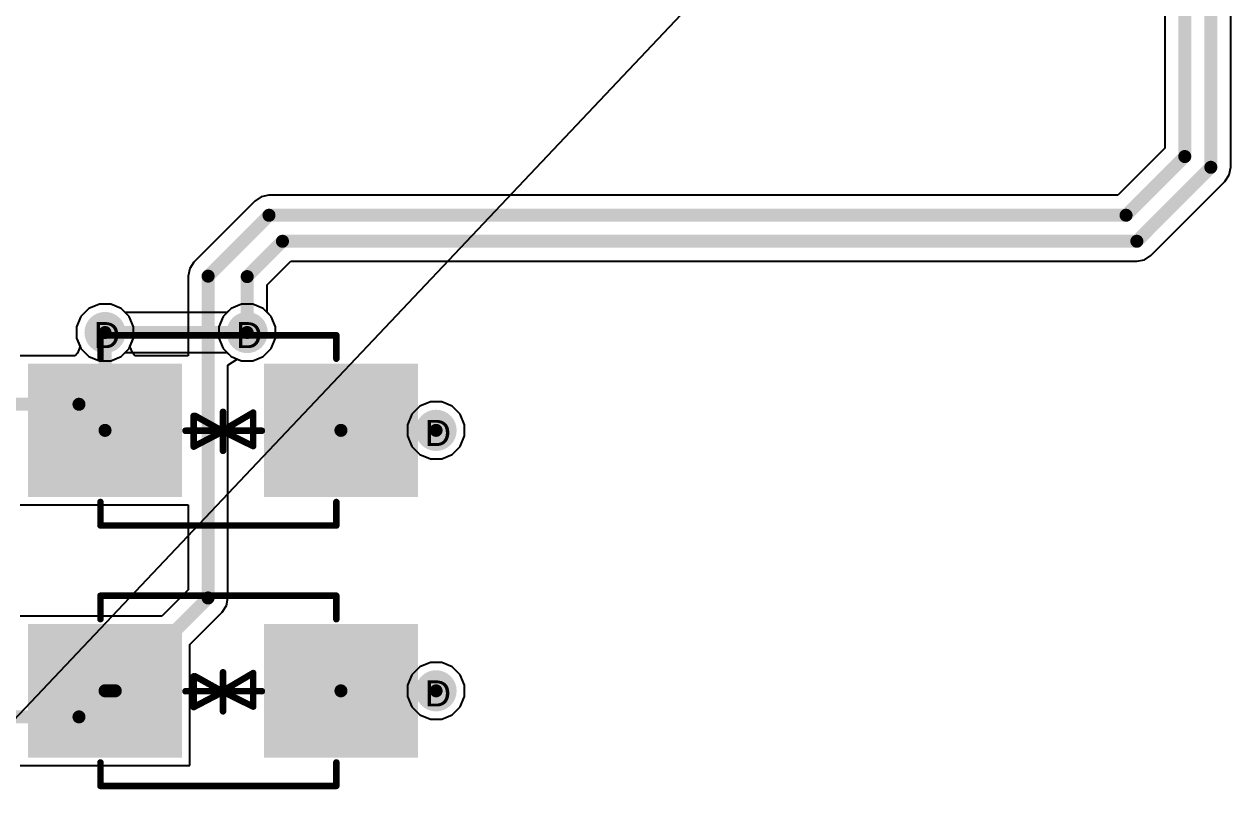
# Model space of a CAD drawing. Header units: inches. Extents: x 0 to 5032, y 0 to 5323.
# Drawn here: x 14.83 to 38.36, y 16.52 to 31.9 of the extents above; entities that cross this region are included whole.
import ezdxf

# ---------------------------------------------------------------- set-up
doc = ezdxf.new("R2010")
doc.units = ezdxf.units.IN
for name, color, linetype in [('Bottom Layer', 5, 'Continuous'), ('Bottom Solder', 6, 'Continuous'), ('Drill Drawing', 1, 'Continuous'), ('Layer 1', 16, 'Continuous'), ('Layer 2', 76, 'Continuous'), ('Top Layer', 1, 'Continuous'), ('Top Overlay', 2, 'Continuous'), ('Top Paste', 8, 'Continuous'), ('Top Solder', 216, 'Continuous'), ('Via Holes', 16, 'Continuous')]:
    doc.layers.add(name, color=color, linetype=linetype)
doc.styles.add('Arial', font='', dxfattribs={"height": 0.2})
doc.styles.get('Arial').set_extended_font_data('Arial')

# ---------------------------------------------------------------- blocks, each defined once
blk = doc.blocks.new('SMB_B__D___________448')
at = {"layer": 'Top Layer'}
for points in [[(-3.7, -1.2), (-3.7, 1.2), (-0.9, 1.2), (-0.9, -1.2)], [(0.9, -1.2), (0.9, 1.2), (3.7, 1.2), (3.7, -1.2)]]:
    blk.add_hatch(color=1, dxfattribs=at).paths.add_polyline_path(points)
at = {"layer": 'Top Paste'}
for points in [[(-3.7, -1.2), (-3.7, 1.2), (-0.9, 1.2), (-0.9, -1.2)], [(0.9, -1.2), (0.9, 1.2), (3.7, 1.2), (3.7, -1.2)]]:
    blk.add_hatch(color=8, dxfattribs=at).paths.add_polyline_path(points)
at = {"layer": 'Top Solder'}
for points in [[(-3.802, -1.302), (-3.802, 1.302), (-0.798, 1.302), (-0.798, -1.302)], [(0.798, -1.302), (0.798, 1.302), (3.802, 1.302), (3.802, -1.302)]]:
    blk.add_hatch(color=216, dxfattribs=at).paths.add_polyline_path(points)
at = {"layer": 'Top Overlay'}
for points in [[(2.388, 1.854, 0.127, 0.127, 0), (-2.21, 1.854, 0.127, 0.127, 0)], [(-2.21, 1.854, 0.127, 0.127, 0), (-2.21, 1.397, 0.127, 0.127, 0)], [(2.39, 1.854, 0.127, 0.127, 0), (2.39, 1.397, 0.127, 0.127, 0)], [(0, 0.019, 0.127, 0.127, 0), (-0.588, 0.308, 0.127, 0.127, 0)], [(-0.588, 0.308, 0.127, 0.127, 0), (-0.588, -0.346, 0.127, 0.127, 0)], [(0, 0.4, 0.127, 0.127, 0), (0, 0.019, 0.127, 0.127, 0)], [(0.572, 0.318, 0.127, 0.127, 0), (0, 0.019, 0.127, 0.127, 0)], [(0.572, 0.318, 0.127, 0.127, 0), (0.572, -0.282, 0.127, 0.127, 0)], [(0.732, 0.008, 0.127, 0.127, 0), (-0.758, 0.008, 0.127, 0.127, 0)], [(0.017, 0.01, 0.127, 0.127, 0), (-0.588, -0.346, 0.127, 0.127, 0)], [(0, 0.019, 0.127, 0.127, 0), (0, -0.362, 0.127, 0.127, 0)], [(0.542, -0.282, 0.127, 0.127, 0), (0.017, 0.01, 0.127, 0.127, 0)], [(-2.21, -1.397, 0.127, 0.127, 0), (-2.21, -1.854, 0.127, 0.127, 0)], [(2.39, -1.397, 0.127, 0.127, 0), (2.39, -1.854, 0.127, 0.127, 0)], [(2.388, -1.854, 0.127, 0.127, 0), (-2.21, -1.854, 0.127, 0.127, 0)]]:
    blk.add_lwpolyline(points, format="xyseb", dxfattribs=at)
for points in [[(-2.242, 1.854, 0.0635, 0.0635, 1), (-2.178, 1.854, 0.0635, 0.0635, 1)], [(-2.242, 1.854, 0.0635, 0.0635, 1), (-2.178, 1.854, 0.0635, 0.0635, 1)], [(2.356, 1.854, 0.0635, 0.0635, 1), (2.419, 1.854, 0.0635, 0.0635, 1)], [(2.358, 1.854, 0.0635, 0.0635, 1), (2.422, 1.854, 0.0635, 0.0635, 1)], [(-2.242, 1.397, 0.0635, 0.0635, 1), (-2.178, 1.397, 0.0635, 0.0635, 1)], [(2.358, 1.397, 0.0635, 0.0635, 1), (2.422, 1.397, 0.0635, 0.0635, 1)], [(-0.62, 0.308, 0.0635, 0.0635, 1), (-0.556, 0.308, 0.0635, 0.0635, 1)], [(-0.62, 0.308, 0.0635, 0.0635, 1), (-0.556, 0.308, 0.0635, 0.0635, 1)], [(-0.032, 0.4, 0.0635, 0.0635, 1), (0.032, 0.4, 0.0635, 0.0635, 1)], [(0.54, 0.318, 0.0635, 0.0635, 1), (0.604, 0.318, 0.0635, 0.0635, 1)], [(0.54, 0.318, 0.0635, 0.0635, 1), (0.604, 0.318, 0.0635, 0.0635, 1)], [(-0.79, 0.008, 0.0635, 0.0635, 1), (-0.726, 0.008, 0.0635, 0.0635, 1)], [(-0.032, 0.019, 0.0635, 0.0635, 1), (0.032, 0.019, 0.0635, 0.0635, 1)], [(-0.032, 0.019, 0.0635, 0.0635, 1), (0.032, 0.019, 0.0635, 0.0635, 1)], [(-0.032, 0.019, 0.0635, 0.0635, 1), (0.032, 0.019, 0.0635, 0.0635, 1)], [(-0.032, 0.019, 0.0635, 0.0635, 1), (0.032, 0.019, 0.0635, 0.0635, 1)], [(-0.015, 0.01, 0.0635, 0.0635, 1), (0.048, 0.01, 0.0635, 0.0635, 1)], [(-0.015, 0.01, 0.0635, 0.0635, 1), (0.048, 0.01, 0.0635, 0.0635, 1)], [(0.7, 0.008, 0.0635, 0.0635, 1), (0.764, 0.008, 0.0635, 0.0635, 1)], [(0.51, -0.282, 0.0635, 0.0635, 1), (0.574, -0.282, 0.0635, 0.0635, 1)], [(0.54, -0.282, 0.0635, 0.0635, 1), (0.604, -0.282, 0.0635, 0.0635, 1)], [(-0.62, -0.346, 0.0635, 0.0635, 1), (-0.556, -0.346, 0.0635, 0.0635, 1)], [(-0.62, -0.346, 0.0635, 0.0635, 1), (-0.556, -0.346, 0.0635, 0.0635, 1)], [(-0.032, -0.362, 0.0635, 0.0635, 1), (0.032, -0.362, 0.0635, 0.0635, 1)], [(-2.242, -1.397, 0.0635, 0.0635, 1), (-2.178, -1.397, 0.0635, 0.0635, 1)], [(2.358, -1.397, 0.0635, 0.0635, 1), (2.422, -1.397, 0.0635, 0.0635, 1)], [(-2.242, -1.854, 0.0635, 0.0635, 1), (-2.178, -1.854, 0.0635, 0.0635, 1)], [(-2.242, -1.854, 0.0635, 0.0635, 1), (-2.178, -1.854, 0.0635, 0.0635, 1)], [(2.356, -1.854, 0.0635, 0.0635, 1), (2.419, -1.854, 0.0635, 0.0635, 1)], [(2.358, -1.854, 0.0635, 0.0635, 1), (2.422, -1.854, 0.0635, 0.0635, 1)]]:
    blk.add_lwpolyline(points, format="xyseb", close=True, dxfattribs=at)
blk = doc.blocks.new('SMB_B__D___________449')
at = {"layer": 'Top Layer'}
for points in [[(-3.7, -1.2), (-3.7, 1.2), (-0.9, 1.2), (-0.9, -1.2)], [(0.9, -1.2), (0.9, 1.2), (3.7, 1.2), (3.7, -1.2)]]:
    blk.add_hatch(color=1, dxfattribs=at).paths.add_polyline_path(points)
at = {"layer": 'Top Paste'}
for points in [[(-3.7, -1.2), (-3.7, 1.2), (-0.9, 1.2), (-0.9, -1.2)], [(0.9, -1.2), (0.9, 1.2), (3.7, 1.2), (3.7, -1.2)]]:
    blk.add_hatch(color=8, dxfattribs=at).paths.add_polyline_path(points)
at = {"layer": 'Top Solder'}
for points in [[(-3.802, -1.302), (-3.802, 1.302), (-0.798, 1.302), (-0.798, -1.302)], [(0.798, -1.302), (0.798, 1.302), (3.802, 1.302), (3.802, -1.302)]]:
    blk.add_hatch(color=216, dxfattribs=at).paths.add_polyline_path(points)
at = {"layer": 'Top Overlay'}
for points in [[(2.388, 1.854, 0.127, 0.127, 0), (-2.21, 1.854, 0.127, 0.127, 0)], [(-2.21, 1.854, 0.127, 0.127, 0), (-2.21, 1.397, 0.127, 0.127, 0)], [(2.39, 1.854, 0.127, 0.127, 0), (2.39, 1.397, 0.127, 0.127, 0)], [(0, 0.019, 0.127, 0.127, 0), (-0.588, 0.308, 0.127, 0.127, 0)], [(-0.588, 0.308, 0.127, 0.127, 0), (-0.588, -0.346, 0.127, 0.127, 0)], [(0, 0.4, 0.127, 0.127, 0), (0, 0.019, 0.127, 0.127, 0)], [(0.572, 0.318, 0.127, 0.127, 0), (0, 0.019, 0.127, 0.127, 0)], [(0.572, 0.318, 0.127, 0.127, 0), (0.572, -0.282, 0.127, 0.127, 0)], [(0.732, 0.008, 0.127, 0.127, 0), (-0.758, 0.008, 0.127, 0.127, 0)], [(0.017, 0.01, 0.127, 0.127, 0), (-0.588, -0.346, 0.127, 0.127, 0)], [(0, 0.019, 0.127, 0.127, 0), (0, -0.362, 0.127, 0.127, 0)], [(0.542, -0.282, 0.127, 0.127, 0), (0.017, 0.01, 0.127, 0.127, 0)], [(-2.21, -1.397, 0.127, 0.127, 0), (-2.21, -1.854, 0.127, 0.127, 0)], [(2.39, -1.397, 0.127, 0.127, 0), (2.39, -1.854, 0.127, 0.127, 0)], [(2.388, -1.854, 0.127, 0.127, 0), (-2.21, -1.854, 0.127, 0.127, 0)]]:
    blk.add_lwpolyline(points, format="xyseb", dxfattribs=at)
for points in [[(-2.242, 1.854, 0.0635, 0.0635, 1), (-2.178, 1.854, 0.0635, 0.0635, 1)], [(-2.242, 1.854, 0.0635, 0.0635, 1), (-2.178, 1.854, 0.0635, 0.0635, 1)], [(2.356, 1.854, 0.0635, 0.0635, 1), (2.419, 1.854, 0.0635, 0.0635, 1)], [(2.358, 1.854, 0.0635, 0.0635, 1), (2.422, 1.854, 0.0635, 0.0635, 1)], [(-2.242, 1.397, 0.0635, 0.0635, 1), (-2.178, 1.397, 0.0635, 0.0635, 1)], [(2.358, 1.397, 0.0635, 0.0635, 1), (2.422, 1.397, 0.0635, 0.0635, 1)], [(-0.62, 0.308, 0.0635, 0.0635, 1), (-0.556, 0.308, 0.0635, 0.0635, 1)], [(-0.62, 0.308, 0.0635, 0.0635, 1), (-0.556, 0.308, 0.0635, 0.0635, 1)], [(-0.032, 0.4, 0.0635, 0.0635, 1), (0.032, 0.4, 0.0635, 0.0635, 1)], [(0.54, 0.318, 0.0635, 0.0635, 1), (0.604, 0.318, 0.0635, 0.0635, 1)], [(0.54, 0.318, 0.0635, 0.0635, 1), (0.604, 0.318, 0.0635, 0.0635, 1)], [(-0.79, 0.008, 0.0635, 0.0635, 1), (-0.726, 0.008, 0.0635, 0.0635, 1)], [(-0.032, 0.019, 0.0635, 0.0635, 1), (0.032, 0.019, 0.0635, 0.0635, 1)], [(-0.032, 0.019, 0.0635, 0.0635, 1), (0.032, 0.019, 0.0635, 0.0635, 1)], [(-0.032, 0.019, 0.0635, 0.0635, 1), (0.032, 0.019, 0.0635, 0.0635, 1)], [(-0.032, 0.019, 0.0635, 0.0635, 1), (0.032, 0.019, 0.0635, 0.0635, 1)], [(-0.015, 0.01, 0.0635, 0.0635, 1), (0.048, 0.01, 0.0635, 0.0635, 1)], [(-0.015, 0.01, 0.0635, 0.0635, 1), (0.048, 0.01, 0.0635, 0.0635, 1)], [(0.7, 0.008, 0.0635, 0.0635, 1), (0.764, 0.008, 0.0635, 0.0635, 1)], [(0.51, -0.282, 0.0635, 0.0635, 1), (0.574, -0.282, 0.0635, 0.0635, 1)], [(0.54, -0.282, 0.0635, 0.0635, 1), (0.604, -0.282, 0.0635, 0.0635, 1)], [(-0.62, -0.346, 0.0635, 0.0635, 1), (-0.556, -0.346, 0.0635, 0.0635, 1)], [(-0.62, -0.346, 0.0635, 0.0635, 1), (-0.556, -0.346, 0.0635, 0.0635, 1)], [(-0.032, -0.362, 0.0635, 0.0635, 1), (0.032, -0.362, 0.0635, 0.0635, 1)], [(-2.242, -1.397, 0.0635, 0.0635, 1), (-2.178, -1.397, 0.0635, 0.0635, 1)], [(2.358, -1.397, 0.0635, 0.0635, 1), (2.422, -1.397, 0.0635, 0.0635, 1)], [(-2.242, -1.854, 0.0635, 0.0635, 1), (-2.178, -1.854, 0.0635, 0.0635, 1)], [(-2.242, -1.854, 0.0635, 0.0635, 1), (-2.178, -1.854, 0.0635, 0.0635, 1)], [(2.356, -1.854, 0.0635, 0.0635, 1), (2.419, -1.854, 0.0635, 0.0635, 1)], [(2.358, -1.854, 0.0635, 0.0635, 1), (2.422, -1.854, 0.0635, 0.0635, 1)]]:
    blk.add_lwpolyline(points, format="xyseb", close=True, dxfattribs=at)

msp = doc.modelspace()

# ---------------------------------------------------------------- hatches: boundary and pattern name
at = {"layer": 'Bottom Layer'}
h = msp.add_hatch(color=5, dxfattribs=at)
edge = h.paths.add_edge_path()
edge.add_arc((16.406, 25.885), 0.3, 0, 360)
h = msp.add_hatch(color=5, dxfattribs=at)
edge = h.paths.add_edge_path()
edge.add_arc((19.177, 25.885), 0.3, 0, 360)
h = msp.add_hatch(color=5, dxfattribs=at)
edge = h.paths.add_edge_path()
edge.add_arc((22.86, 23.978), 0.3, 0, 360)
h = msp.add_hatch(color=5, dxfattribs=at)
edge = h.paths.add_edge_path()
edge.add_arc((22.86, 18.9), 0.3, 0, 360)
at = {"layer": 'Bottom Solder'}
h = msp.add_hatch(color=6, dxfattribs=at)
edge = h.paths.add_edge_path()
edge.add_arc((16.406, 25.885), 0.402, 0, 360)
h = msp.add_hatch(color=6, dxfattribs=at)
edge = h.paths.add_edge_path()
edge.add_arc((19.177, 25.885), 0.402, 0, 360)
h = msp.add_hatch(color=6, dxfattribs=at)
edge = h.paths.add_edge_path()
edge.add_arc((22.86, 23.978), 0.402, 0, 360)
h = msp.add_hatch(color=6, dxfattribs=at)
edge = h.paths.add_edge_path()
edge.add_arc((22.86, 18.9), 0.402, 0, 360)
at = {"layer": 'Layer 1'}
h = msp.add_hatch(color=16, dxfattribs=at)
edge = h.paths.add_edge_path()
edge.add_arc((16.406, 25.885), 0.3, 0, 360)
h = msp.add_hatch(color=16, dxfattribs=at)
edge = h.paths.add_edge_path()
edge.add_arc((19.177, 25.885), 0.3, 0, 360)
h = msp.add_hatch(color=16, dxfattribs=at)
edge = h.paths.add_edge_path()
edge.add_arc((22.86, 23.978), 0.3, 0, 360)
h = msp.add_hatch(color=16, dxfattribs=at)
edge = h.paths.add_edge_path()
edge.add_arc((22.86, 18.9), 0.3, 0, 360)
at = {"layer": 'Layer 2'}
h = msp.add_hatch(color=76, dxfattribs=at)
edge = h.paths.add_edge_path()
edge.add_arc((16.406, 25.885), 0.3, 0, 360)
h = msp.add_hatch(color=76, dxfattribs=at)
edge = h.paths.add_edge_path()
edge.add_arc((19.177, 25.885), 0.3, 0, 360)
h = msp.add_hatch(color=76, dxfattribs=at)
edge = h.paths.add_edge_path()
edge.add_arc((22.86, 23.978), 0.3, 0, 360)
h = msp.add_hatch(color=76, dxfattribs=at)
edge = h.paths.add_edge_path()
edge.add_arc((22.86, 18.9), 0.3, 0, 360)
at = {"layer": 'Top Layer'}
h = msp.add_hatch(color=1, dxfattribs=at)
edge = h.paths.add_edge_path()
edge.add_arc((16.406, 25.885), 0.3, 0, 360)
h = msp.add_hatch(color=1, dxfattribs=at)
edge = h.paths.add_edge_path()
edge.add_arc((19.177, 25.885), 0.3, 0, 360)
h = msp.add_hatch(color=1, dxfattribs=at)
edge = h.paths.add_edge_path()
edge.add_arc((22.86, 23.978), 0.3, 0, 360)
h = msp.add_hatch(color=1, dxfattribs=at)
edge = h.paths.add_edge_path()
edge.add_arc((22.86, 18.9), 0.3, 0, 360)
at = {"layer": 'Top Solder'}
h = msp.add_hatch(color=216, dxfattribs=at)
edge = h.paths.add_edge_path()
edge.add_arc((16.406, 25.885), 0.402, 0, 360)
h = msp.add_hatch(color=216, dxfattribs=at)
edge = h.paths.add_edge_path()
edge.add_arc((19.177, 25.885), 0.402, 0, 360)
h = msp.add_hatch(color=216, dxfattribs=at)
edge = h.paths.add_edge_path()
edge.add_arc((22.86, 23.978), 0.402, 0, 360)
h = msp.add_hatch(color=216, dxfattribs=at)
edge = h.paths.add_edge_path()
edge.add_arc((22.86, 18.9), 0.402, 0, 360)
at = {"layer": 'Via Holes'}
h = msp.add_hatch(color=7, dxfattribs=at)
edge = h.paths.add_edge_path()
edge.add_arc((16.406, 25.885), 0.15, 0, 360)
h = msp.add_hatch(color=7, dxfattribs=at)
edge = h.paths.add_edge_path()
edge.add_arc((19.177, 25.885), 0.15, 0, 360)
h = msp.add_hatch(color=7, dxfattribs=at)
edge = h.paths.add_edge_path()
edge.add_arc((22.86, 23.978), 0.15, 0, 360)
h = msp.add_hatch(color=7, dxfattribs=at)
edge = h.paths.add_edge_path()
edge.add_arc((22.86, 18.9), 0.15, 0, 360)

# ---------------------------------------------------------------- linework, layer by layer
at = {"layer": 'Bottom Layer'}
for p, q in [((16.092, 26.355), (15.936, 26.199)), ((16.296, 26.439), (16.092, 26.355)), ((16.516, 26.439), (16.296, 26.439)), ((16.72, 26.355), (16.516, 26.439)), ((16.801, 26.274), (16.72, 26.355)), ((18.863, 26.355), (18.782, 26.274)), ((19.067, 26.439), (18.863, 26.355)), ((19.287, 26.439), (19.067, 26.439)), ((19.491, 26.355), (19.287, 26.439)), ((19.647, 26.199), (19.491, 26.355)), ((15.936, 26.199), (15.852, 25.996)), ((18.782, 26.274), (16.801, 26.274)), ((19.731, 25.996), (19.647, 26.199)), ((15.852, 25.996), (15.852, 25.775)), ((19.731, 25.775), (19.731, 25.996)), ((15.852, 25.775), (15.936, 25.572)), ((19.647, 25.572), (19.731, 25.775)), ((15.936, 25.572), (16.092, 25.416)), ((16.092, 25.416), (16.296, 25.331)), ((16.516, 25.331), (16.72, 25.416)), ((16.72, 25.416), (16.801, 25.497)), ((16.801, 25.497), (18.782, 25.497)), ((18.782, 25.497), (18.863, 25.416)), ((18.863, 25.416), (19.067, 25.331)), ((19.287, 25.331), (19.491, 25.416)), ((19.491, 25.416), (19.647, 25.572)), ((16.296, 25.331), (16.516, 25.331)), ((19.067, 25.331), (19.287, 25.331))]:
    msp.add_line(p, q, dxfattribs=at)
msp.add_lwpolyline([(16.406, 25.885, 0.254, 0.254, 0), (19.177, 25.885, 0.254, 0.254, 0)], format="xyseb", dxfattribs=at)
for points in [[(16.342, 25.885, 0.127, 0.127, 1), (16.469, 25.885, 0.127, 0.127, 1)], [(19.114, 25.885, 0.127, 0.127, 1), (19.241, 25.885, 0.127, 0.127, 1)]]:
    msp.add_lwpolyline(points, format="xyseb", close=True, dxfattribs=at)
at = {"layer": 'Layer 1'}
for p, q in [((16.092, 26.355), (15.936, 26.199)), ((16.296, 26.439), (16.092, 26.355)), ((16.516, 26.439), (16.296, 26.439)), ((16.72, 26.355), (16.516, 26.439)), ((16.875, 26.199), (16.72, 26.355)), ((18.863, 26.355), (18.707, 26.199)), ((19.067, 26.439), (18.863, 26.355)), ((19.287, 26.439), (19.067, 26.439)), ((19.491, 26.355), (19.287, 26.439)), ((19.647, 26.199), (19.491, 26.355)), ((15.936, 26.199), (15.852, 25.996)), ((16.96, 25.996), (16.875, 26.199)), ((18.707, 26.199), (18.623, 25.996)), ((19.731, 25.996), (19.647, 26.199)), ((15.852, 25.996), (15.852, 25.775)), ((16.96, 25.775), (16.96, 25.996)), ((18.623, 25.996), (18.623, 25.775)), ((19.731, 25.775), (19.731, 25.996)), ((15.852, 25.775), (15.936, 25.572)), ((16.875, 25.572), (16.96, 25.775)), ((18.623, 25.775), (18.707, 25.572)), ((19.647, 25.572), (19.731, 25.775)), ((15.936, 25.572), (16.092, 25.416)), ((16.092, 25.416), (16.296, 25.331)), ((16.516, 25.331), (16.72, 25.416)), ((16.72, 25.416), (16.875, 25.572)), ((18.707, 25.572), (18.863, 25.416)), ((18.863, 25.416), (19.067, 25.331)), ((19.287, 25.331), (19.491, 25.416)), ((19.491, 25.416), (19.647, 25.572)), ((16.296, 25.331), (16.516, 25.331)), ((19.067, 25.331), (19.287, 25.331))]:
    msp.add_line(p, q, dxfattribs=at)
at = {"layer": 'Layer 2'}
for p, q in [((16.092, 26.355), (15.936, 26.199)), ((16.296, 26.439), (16.092, 26.355)), ((16.516, 26.439), (16.296, 26.439)), ((16.72, 26.355), (16.516, 26.439)), ((16.875, 26.199), (16.72, 26.355)), ((18.863, 26.355), (18.707, 26.199)), ((19.067, 26.439), (18.863, 26.355)), ((19.287, 26.439), (19.067, 26.439)), ((19.491, 26.355), (19.287, 26.439)), ((19.647, 26.199), (19.491, 26.355)), ((15.936, 26.199), (15.852, 25.996)), ((16.96, 25.996), (16.875, 26.199)), ((18.707, 26.199), (18.623, 25.996)), ((19.731, 25.996), (19.647, 26.199)), ((15.852, 25.996), (15.852, 25.775)), ((16.96, 25.775), (16.96, 25.996)), ((18.623, 25.996), (18.623, 25.775)), ((19.731, 25.775), (19.731, 25.996)), ((15.852, 25.775), (15.936, 25.572)), ((16.875, 25.572), (16.96, 25.775)), ((18.623, 25.775), (18.707, 25.572)), ((19.647, 25.572), (19.731, 25.775)), ((15.936, 25.572), (16.092, 25.416)), ((16.092, 25.416), (16.296, 25.331)), ((16.516, 25.331), (16.72, 25.416)), ((16.72, 25.416), (16.875, 25.572)), ((18.707, 25.572), (18.863, 25.416)), ((18.863, 25.416), (19.067, 25.331)), ((19.287, 25.331), (19.491, 25.416)), ((19.491, 25.416), (19.647, 25.572)), ((16.296, 25.331), (16.516, 25.331)), ((19.067, 25.331), (19.287, 25.331)), ((22.75, 24.532), (22.546, 24.448)), ((22.97, 24.532), (22.75, 24.532)), ((23.174, 24.448), (22.97, 24.532)), ((22.39, 24.292), (22.306, 24.088)), ((22.546, 24.448), (22.39, 24.292)), ((23.33, 24.292), (23.174, 24.448)), ((23.414, 24.088), (23.33, 24.292)), ((22.306, 24.088), (22.306, 23.868)), ((23.414, 23.868), (23.414, 24.088)), ((22.306, 23.868), (22.39, 23.664)), ((23.33, 23.664), (23.414, 23.868)), ((22.39, 23.664), (22.546, 23.509)), ((23.174, 23.509), (23.33, 23.664)), ((22.546, 23.509), (22.75, 23.424)), ((22.75, 23.424), (22.97, 23.424)), ((22.97, 23.424), (23.174, 23.509)), ((22.546, 19.37), (22.39, 19.214)), ((22.75, 19.454), (22.546, 19.37)), ((22.97, 19.454), (22.75, 19.454)), ((23.174, 19.37), (22.97, 19.454)), ((23.33, 19.214), (23.174, 19.37)), ((22.39, 19.214), (22.306, 19.011)), ((23.414, 19.011), (23.33, 19.214)), ((22.306, 19.011), (22.306, 18.79)), ((23.414, 18.79), (23.414, 19.011)), ((22.306, 18.79), (22.39, 18.587)), ((23.33, 18.587), (23.414, 18.79)), ((22.39, 18.587), (22.546, 18.431)), ((22.546, 18.431), (22.75, 18.346)), ((22.97, 18.346), (23.174, 18.431)), ((23.174, 18.431), (23.33, 18.587)), ((22.75, 18.346), (22.97, 18.346))]:
    msp.add_line(p, q, dxfattribs=at)
at = {"layer": 'Top Layer'}
for p, q in [((38.355, 29.106), (38.355, 41.253)), ((37.071, 34.408), (37.071, 29.477)), ((37.071, 29.477), (36.153, 28.56)), ((38.242, 28.831), (38.326, 28.957)), ((38.326, 28.957), (38.355, 29.106)), ((36.799, 27.389), (38.242, 28.831)), ((19.453, 28.53), (19.327, 28.446)), ((19.602, 28.56), (19.453, 28.53)), ((36.153, 28.56), (19.602, 28.56)), ((19.327, 28.446), (18.14, 27.259)), ((36.525, 27.275), (36.673, 27.305)), ((36.673, 27.305), (36.799, 27.389)), ((18.056, 27.133), (18.027, 26.984)), ((18.14, 27.259), (18.056, 27.133)), ((19.565, 26.815), (20.026, 27.275)), ((20.026, 27.275), (36.525, 27.275)), ((18.027, 26.984), (18.027, 25.432)), ((19.565, 26.28), (19.565, 26.815)), ((16.092, 26.355), (15.936, 26.199)), ((16.296, 26.439), (16.092, 26.355)), ((16.516, 26.439), (16.296, 26.439)), ((16.72, 26.355), (16.516, 26.439)), ((16.875, 26.199), (16.72, 26.355)), ((15.936, 26.199), (15.852, 25.996)), ((16.96, 25.996), (16.875, 26.199)), ((19.647, 26.199), (19.565, 26.28)), ((19.731, 25.996), (19.647, 26.199)), ((15.852, 25.996), (15.852, 25.775)), ((16.96, 25.775), (16.96, 25.996)), ((19.731, 25.775), (19.731, 25.996)), ((15.852, 25.775), (15.92, 25.61)), ((16.891, 25.61), (16.96, 25.775)), ((19.647, 25.572), (19.731, 25.775)), ((15.824, 25.432), (14.752, 25.432)), ((15.866, 25.484), (15.824, 25.432)), ((15.92, 25.61), (15.866, 25.484)), ((16.946, 25.484), (16.891, 25.61)), ((16.988, 25.432), (16.946, 25.484)), ((18.027, 25.432), (16.988, 25.432)), ((19.287, 25.331), (19.491, 25.416)), ((19.491, 25.416), (19.647, 25.572)), ((18.803, 25.248), (18.981, 25.367)), ((18.803, 20.71), (18.803, 25.248)), ((18.981, 25.367), (19.067, 25.331)), ((19.067, 25.331), (19.287, 25.331)), ((14.752, 22.524), (18.027, 22.524)), ((18.027, 22.524), (18.027, 20.871)), ((18.027, 20.871), (17.51, 20.354)), ((18.774, 20.561), (18.803, 20.71)), ((18.69, 20.435), (18.774, 20.561)), ((17.51, 20.354), (14.752, 20.354)), ((18.06, 19.805), (18.69, 20.435)), ((18.06, 17.446), (18.06, 19.805)), ((14.752, 17.446), (18.06, 17.446))]:
    msp.add_line(p, q, dxfattribs=at)
for points in [[(37.967, 29.106, 0.254, 0.254, 0), (37.967, 41.253, 0.254, 0.254, 0)], [(37.459, 29.316, 0.254, 0.254, 0), (37.459, 41.042, 0.254, 0.254, 0)], [(36.314, 28.171, 0.254, 0.254, 0), (37.459, 29.316, 0.254, 0.254, 0)], [(36.525, 27.664, 0.254, 0.254, 0), (37.967, 29.106, 0.254, 0.254, 0)], [(18.415, 26.984, 0.254, 0.254, 0), (19.602, 28.171, 0.254, 0.254, 0)], [(19.602, 28.171, 0.254, 0.254, 0), (36.314, 28.171, 0.254, 0.254, 0)], [(19.177, 26.975, 0.254, 0.254, 0), (19.865, 27.664, 0.254, 0.254, 0)], [(19.865, 27.664, 0.254, 0.254, 0), (36.525, 27.664, 0.254, 0.254, 0)], [(18.415, 20.71, 0.254, 0.254, 0), (18.415, 26.984, 0.254, 0.254, 0)], [(19.177, 25.885, 0.254, 0.254, 0), (19.177, 26.975, 0.254, 0.254, 0)], [(16.406, 23.978, 0.254, 0.254, 0), (16.406, 25.885, 0.254, 0.254, 0)], [(12.863, 24.486, 0.254, 0.254, 0), (15.898, 24.486, 0.254, 0.254, 0)], [(15.898, 24.486, 0.254, 0.254, 0), (16.406, 23.978, 0.254, 0.254, 0)], [(21.006, 23.978, 0.254, 0.254, 0), (22.86, 23.978, 0.254, 0.254, 0)], [(16.606, 18.9, 0.254, 0.254, 0), (18.415, 20.71, 0.254, 0.254, 0)], [(15.898, 18.392, 0.254, 0.254, 0), (16.406, 18.9, 0.254, 0.254, 0)], [(16.406, 18.9, 0.254, 0.254, 0), (16.606, 18.9, 0.254, 0.254, 0)], [(21.006, 18.9, 0.254, 0.254, 0), (22.86, 18.9, 0.254, 0.254, 0)], [(12.863, 18.392, 0.254, 0.254, 0), (15.898, 18.392, 0.254, 0.254, 0)]]:
    msp.add_lwpolyline(points, format="xyseb", dxfattribs=at)
for points in [[(37.396, 29.316, 0.127, 0.127, 1), (37.523, 29.316, 0.127, 0.127, 1)], [(37.396, 29.316, 0.127, 0.127, 1), (37.523, 29.316, 0.127, 0.127, 1)], [(37.904, 29.106, 0.127, 0.127, 1), (38.031, 29.106, 0.127, 0.127, 1)], [(37.904, 29.106, 0.127, 0.127, 1), (38.031, 29.106, 0.127, 0.127, 1)], [(19.539, 28.171, 0.127, 0.127, 1), (19.666, 28.171, 0.127, 0.127, 1)], [(19.539, 28.171, 0.127, 0.127, 1), (19.666, 28.171, 0.127, 0.127, 1)], [(36.251, 28.171, 0.127, 0.127, 1), (36.378, 28.171, 0.127, 0.127, 1)], [(36.251, 28.171, 0.127, 0.127, 1), (36.378, 28.171, 0.127, 0.127, 1)], [(19.802, 27.664, 0.127, 0.127, 1), (19.929, 27.664, 0.127, 0.127, 1)], [(19.802, 27.664, 0.127, 0.127, 1), (19.929, 27.664, 0.127, 0.127, 1)], [(36.461, 27.664, 0.127, 0.127, 1), (36.588, 27.664, 0.127, 0.127, 1)], [(36.461, 27.664, 0.127, 0.127, 1), (36.588, 27.664, 0.127, 0.127, 1)], [(18.352, 26.984, 0.127, 0.127, 1), (18.479, 26.984, 0.127, 0.127, 1)], [(18.352, 26.984, 0.127, 0.127, 1), (18.479, 26.984, 0.127, 0.127, 1)], [(19.114, 26.975, 0.127, 0.127, 1), (19.241, 26.975, 0.127, 0.127, 1)], [(19.114, 26.975, 0.127, 0.127, 1), (19.241, 26.975, 0.127, 0.127, 1)], [(16.342, 25.885, 0.127, 0.127, 1), (16.469, 25.885, 0.127, 0.127, 1)], [(19.114, 25.885, 0.127, 0.127, 1), (19.241, 25.885, 0.127, 0.127, 1)], [(15.834, 24.486, 0.127, 0.127, 1), (15.961, 24.486, 0.127, 0.127, 1)], [(15.834, 24.486, 0.127, 0.127, 1), (15.961, 24.486, 0.127, 0.127, 1)], [(16.342, 23.978, 0.127, 0.127, 1), (16.469, 23.978, 0.127, 0.127, 1)], [(16.342, 23.978, 0.127, 0.127, 1), (16.469, 23.978, 0.127, 0.127, 1)], [(20.942, 23.978, 0.127, 0.127, 1), (21.069, 23.978, 0.127, 0.127, 1)], [(22.797, 23.978, 0.127, 0.127, 1), (22.924, 23.978, 0.127, 0.127, 1)], [(18.352, 20.71, 0.127, 0.127, 1), (18.479, 20.71, 0.127, 0.127, 1)], [(18.352, 20.71, 0.127, 0.127, 1), (18.479, 20.71, 0.127, 0.127, 1)], [(16.342, 18.9, 0.127, 0.127, 1), (16.469, 18.9, 0.127, 0.127, 1)], [(16.342, 18.9, 0.127, 0.127, 1), (16.469, 18.9, 0.127, 0.127, 1)], [(16.542, 18.9, 0.127, 0.127, 1), (16.669, 18.9, 0.127, 0.127, 1)], [(16.542, 18.9, 0.127, 0.127, 1), (16.669, 18.9, 0.127, 0.127, 1)], [(20.942, 18.9, 0.127, 0.127, 1), (21.069, 18.9, 0.127, 0.127, 1)], [(22.797, 18.9, 0.127, 0.127, 1), (22.924, 18.9, 0.127, 0.127, 1)], [(15.834, 18.392, 0.127, 0.127, 1), (15.961, 18.392, 0.127, 0.127, 1)], [(15.834, 18.392, 0.127, 0.127, 1), (15.961, 18.392, 0.127, 0.127, 1)]]:
    msp.add_lwpolyline(points, format="xyseb", close=True, dxfattribs=at)
at = {"layer": 'Top Solder'}
msp.add_line((3.115, 6.162), (5032.339, 5323.237), dxfattribs=at)

# ---------------------------------------------------------------- block references
at = {"rotation": 180}
for name, p in [('SMB_B__D___________449', (18.706, 23.978)), ('SMB_B__D___________448', (18.706, 18.9))]:
    msp.add_blockref(name, p, dxfattribs=at)

# ---------------------------------------------------------------- texts
at = {"layer": 'Drill Drawing', "style": 'Arial'}
for p in [(16.186, 25.581), (18.957, 25.581), (22.64, 23.674), (22.64, 18.596)]:
    msp.add_text('D', height=0.508, dxfattribs=at).set_placement(p)

doc.saveas('drawing.dxf')
